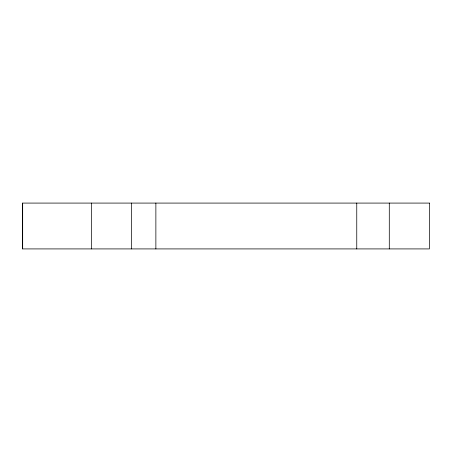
<?xml version="1.0" encoding="UTF-8"?>
<svg xmlns="http://www.w3.org/2000/svg" width="452" height="452" viewBox="0 0 452 452"><rect width="100%" height="100%" fill="white"/><g stroke="black" fill="none" stroke-linecap="round" stroke-linejoin="round"><path stroke-width="0.68" d="M389.291 203.084L389.291 248.916M356.758 203.084L356.758 248.916M155.872 203.084L155.872 248.916M131.459 203.084L131.459 248.916M91.355 203.084L91.355 248.916M22.679 203.084L22.679 248.916M429.4 203.084L22.6 203.084L22.6 248.916L429.4 248.916L429.4 203.084"/></g></svg>
